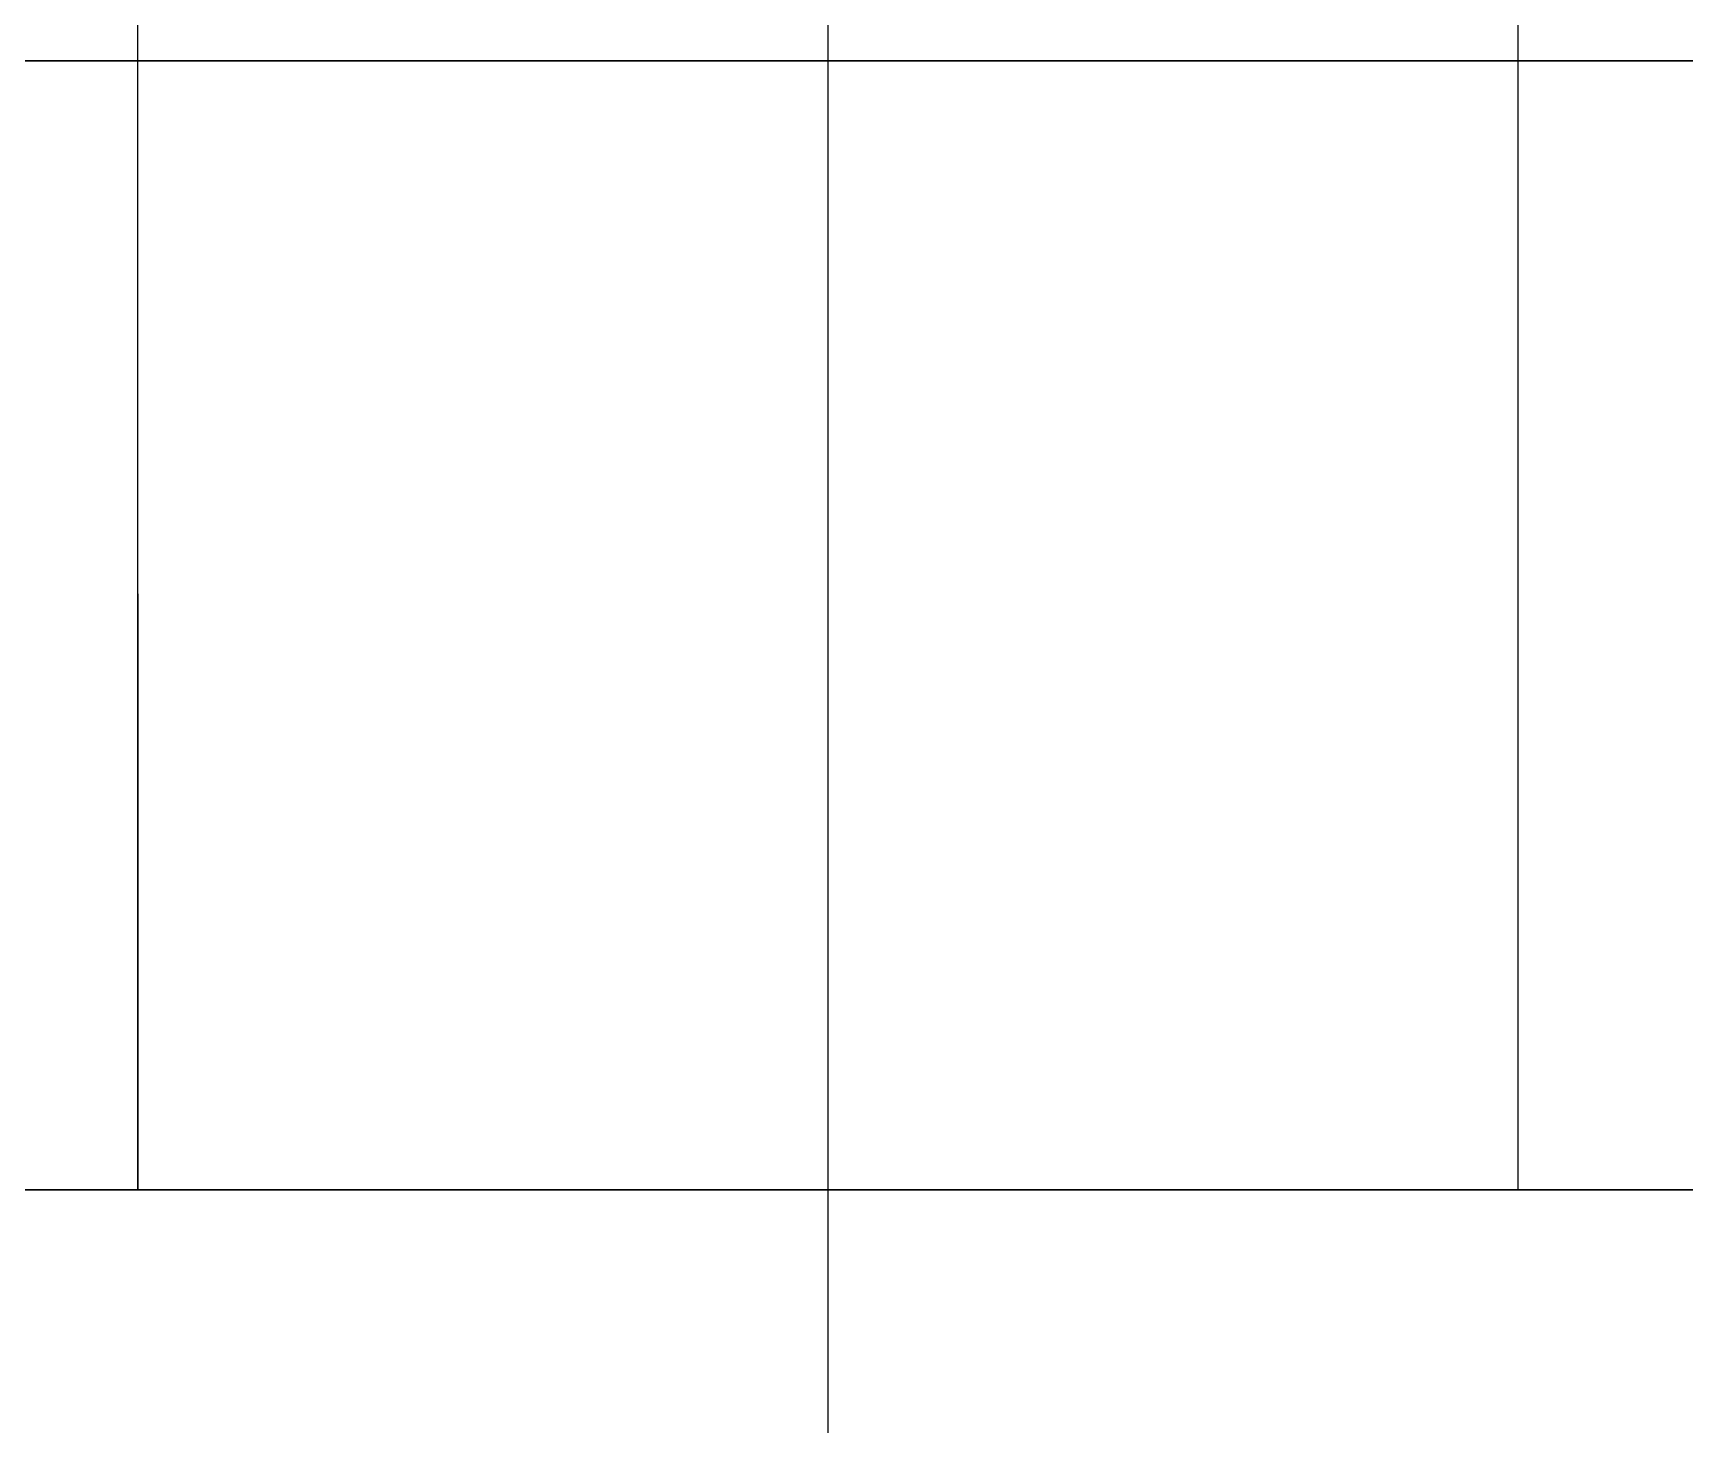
# Model space of a CAD drawing. Header units: millimetres. Extents: x -6529 to 809, y -8611 to 207.
# Drawn here: x -493.31 to -480.14, y -7354.88 to -7343.78 of the extents above; entities that cross this region are included whole.
import ezdxf

# ---------------------------------------------------------------- set-up
doc = ezdxf.new("R2010")
doc.units = ezdxf.units.MM
doc.header["$MEASUREMENT"] = 0
doc.layers.add('platen', color=7, linetype='Continuous', true_color=0x007f00)
doc.layers.add('staal', color=5, linetype='Continuous', true_color=0x0000ff)

# ---------------------------------------------------------------- blocks, each defined once
blk = doc.blocks.new('plaat base')
at = {"layer": 'platen'}
for p, q in [((20, -32), (20, -32, 18)), ((14.5, -37.5), (14.5, -37.5, 18)), ((25.5, -37.5), (25.5, -37.5, 18)), ((20, -43), (20, -43, 18)), ((20, -107), (20, -107, 18)), ((14.5, -112.5), (14.5, -112.5, 18)), ((25.5, -112.5), (25.5, -112.5, 18)), ((20, -118), (20, -118, 18)), ((20, -182), (20, -182, 18)), ((14.5, -187.5), (14.5, -187.5, 18)), ((25.5, -187.5), (25.5, -187.5, 18)), ((20, -193), (20, -193, 18)), ((20, -257), (20, -257, 18)), ((14.5, -262.5), (14.5, -262.5, 18)), ((25.5, -262.5), (25.5, -262.5, 18)), ((20, -268), (20, -268, 18)), ((20, -632), (20, -632, 18)), ((14.5, -637.5), (14.5, -637.5, 18)), ((25.5, -637.5), (25.5, -637.5, 18)), ((20, -643), (20, -643, 18)), ((20, -707), (20, -707, 18)), ((14.5, -712.5), (14.5, -712.5, 18)), ((25.5, -712.5), (25.5, -712.5, 18)), ((20, -718), (20, -718, 18)), ((20, -782), (20, -782, 18)), ((14.5, -787.5), (14.5, -787.5, 18)), ((25.5, -787.5), (25.5, -787.5, 18)), ((20, -793), (20, -793, 18)), ((20, -857), (20, -857, 18)), ((14.5, -862.5), (14.5, -862.5, 18)), ((25.5, -862.5), (25.5, -862.5, 18)), ((20, -868), (20, -868, 18))]:
    blk.add_line(p, q, dxfattribs=at)
for points in [[(358, 0), (179, 0), (0, 0)], [(358, 0, 18), (179, 0, 18), (0, 0, 18)], [(358, 0, 9), (179, 0, 9), (0, 0, 9)], [(0, -300, 18), (29, -300, 18), (58, -300, 18)], [(0, -300, 9), (29, -300, 9), (58, -300, 9)], [(58, -600, 18), (29, -600, 18), (0, -600, 18)], [(58, -600, 9), (29, -600, 9), (0, -600, 9)], [(0, -900, 18), (29, -900, 18), (58, -900, 18)], [(0, -900, 9), (29, -900, 9), (58, -900, 9)]]:
    blk.add_open_spline(points, degree=2, dxfattribs=at)
for points in [[(25.5, -37.5, 18), (25.5, -43, 18), (20, -43, 18), (14.5, -43, 18), (14.5, -37.5, 18), (14.5, -32, 18), (20, -32, 18), (25.5, -32, 18), (25.5, -37.5, 18)], [(25.5, -112.5, 18), (25.5, -118, 18), (20, -118, 18), (14.5, -118, 18), (14.5, -112.5, 18), (14.5, -107, 18), (20, -107, 18), (25.5, -107, 18), (25.5, -112.5, 18)], [(25.5, -187.5, 18), (25.5, -193, 18), (20, -193, 18), (14.5, -193, 18), (14.5, -187.5, 18), (14.5, -182, 18), (20, -182, 18), (25.5, -182, 18), (25.5, -187.5, 18)], [(25.5, -262.5, 18), (25.5, -268, 18), (20, -268, 18), (14.5, -268, 18), (14.5, -262.5, 18), (14.5, -257, 18), (20, -257, 18), (25.5, -257, 18), (25.5, -262.5, 18)], [(25.5, -637.5, 18), (25.5, -643, 18), (20, -643, 18), (14.5, -643, 18), (14.5, -637.5, 18), (14.5, -632, 18), (20, -632, 18), (25.5, -632, 18), (25.5, -637.5, 18)], [(25.5, -712.5, 18), (25.5, -718, 18), (20, -718, 18), (14.5, -718, 18), (14.5, -712.5, 18), (14.5, -707, 18), (20, -707, 18), (25.5, -707, 18), (25.5, -712.5, 18)], [(25.5, -787.5, 18), (25.5, -793, 18), (20, -793, 18), (14.5, -793, 18), (14.5, -787.5, 18), (14.5, -782, 18), (20, -782, 18), (25.5, -782, 18), (25.5, -787.5, 18)], [(25.5, -862.5, 18), (25.5, -868, 18), (20, -868, 18), (14.5, -868, 18), (14.5, -862.5, 18), (14.5, -857, 18), (20, -857, 18), (25.5, -857, 18), (25.5, -862.5, 18)]]:
    blk.add_rational_spline(points, [1, 0.707106781187, 1, 0.707106781187, 1, 0.707106781187, 1, 0.707106781187, 1], degree=2, knots=[-31.415927, -31.415927, -31.415927, -23.561945, -23.561945, -15.707963, -15.707963, -7.853982, -7.853982, 0, 0, 0], dxfattribs=at)
blk = doc.blocks.new('plaat laag')
at = {"layer": 'platen'}
for p, q in [((-4.266, -1290.493, 562.5), (13.734, -1290.552, 562.5)), ((-4.266, -1290.493, 412.5), (13.734, -1290.552, 412.5)), ((-4.266, -1290.493, 337.5), (13.734, -1290.552, 337.5)), ((-4.266, -1290.493, 487.5), (13.734, -1290.552, 487.5)), ((-4.285, -1295.993, 568), (13.715, -1296.052, 568)), ((-4.285, -1295.993, 557), (13.715, -1296.052, 557)), ((-4.285, -1295.993, 418), (13.715, -1296.052, 418)), ((-4.285, -1295.993, 407), (13.715, -1296.052, 407)), ((-4.285, -1295.993, 343), (13.715, -1296.052, 343)), ((-4.285, -1295.993, 332), (13.715, -1296.052, 332)), ((-4.285, -1295.993, 493), (13.715, -1296.052, 493)), ((-4.285, -1295.993, 482), (13.715, -1296.052, 482)), ((-4.303, -1301.493, 562.5), (13.697, -1301.552, 562.5)), ((-4.303, -1301.493, 412.5), (13.697, -1301.552, 412.5)), ((-4.303, -1301.493, 337.5), (13.697, -1301.552, 337.5)), ((-4.303, -1301.493, 487.5), (13.697, -1301.552, 487.5))]:
    blk.add_line(p, q, dxfattribs=at)
for points in [[(5.833, -958.025, 600), (5.241, -1137.024, 600), (4.649, -1316.023, 600)], [(14.833, -958.054, 600), (14.241, -1137.053, 600), (13.649, -1316.052, 600)], [(4.649, -1316.023, 300), (4.745, -1287.023, 300), (4.841, -1258.023, 300)], [(4.649, -1316.023, 300), (4.745, -1287.023, 300), (4.841, -1258.023, 300)], [(13.649, -1316.052, 300), (13.745, -1287.052, 300), (13.841, -1258.053, 300)], [(13.649, -1316.052, 300), (13.745, -1287.052, 300), (13.841, -1258.053, 300)]]:
    blk.add_open_spline(points, degree=2, dxfattribs=at)
for points in [[(13.734, -1290.552, 562.5), (13.734, -1290.552, 557), (13.715, -1296.052, 557), (13.697, -1301.552, 557), (13.697, -1301.552, 562.5), (13.697, -1301.552, 568), (13.715, -1296.052, 568), (13.734, -1290.552, 568), (13.734, -1290.552, 562.5)], [(13.734, -1290.552, 412.5), (13.734, -1290.552, 407), (13.715, -1296.052, 407), (13.697, -1301.552, 407), (13.697, -1301.552, 412.5), (13.697, -1301.552, 418), (13.715, -1296.052, 418), (13.734, -1290.552, 418), (13.734, -1290.552, 412.5)], [(13.734, -1290.552, 337.5), (13.734, -1290.552, 332), (13.715, -1296.052, 332), (13.697, -1301.552, 332), (13.697, -1301.552, 337.5), (13.697, -1301.552, 343), (13.715, -1296.052, 343), (13.734, -1290.552, 343), (13.734, -1290.552, 337.5)], [(13.734, -1290.552, 487.5), (13.734, -1290.552, 482), (13.715, -1296.052, 482), (13.697, -1301.552, 482), (13.697, -1301.552, 487.5), (13.697, -1301.552, 493), (13.715, -1296.052, 493), (13.734, -1290.552, 493), (13.734, -1290.552, 487.5)]]:
    blk.add_rational_spline(points, [1, 0.707106781187, 1, 0.707106781187, 1, 0.707106781187, 1, 0.707106781187, 1], degree=2, knots=[-31.415927, -31.415927, -31.415927, -23.561945, -23.561945, -15.707963, -15.707963, -7.853982, -7.853982, 0, 0, 0], dxfattribs=at)

msp = doc.modelspace()

# ---------------------------------------------------------------- linework, layer by layer
at = {"layer": 'staal'}
for points in [[(-486.974, -7315.003, 1992), (-486.974, -7350.253, 1992), (-486.974, -7385.503, 1992)], [(-486.974, -7315.003, 1990), (-486.974, -7350.253, 1990), (-486.974, -7385.503, 1990)], [(-486.974, -7315.003, 1954), (-486.974, -7350.253, 1954), (-486.974, -7385.503, 1954)], [(-486.974, -7315.003, 1952), (-486.974, -7350.253, 1952), (-486.974, -7385.503, 1952)], [(-486.974, -7315.003, 40), (-486.974, -7349.753, 40), (-486.974, -7384.503, 40)], [(-486.974, -7315.003, 38), (-486.974, -7349.753, 38), (-486.974, -7384.503, 38)], [(-486.974, -7315.003, 2), (-486.974, -7349.753, 2), (-486.974, -7384.503, 2)], [(-486.974, -7315.003), (-486.974, -7349.753), (-486.974, -7384.503)], [(-486.974, -7315.003, 716), (-486.974, -7350.253, 716), (-486.974, -7385.503, 716)], [(-486.974, -7315.003, 714), (-486.974, -7350.253, 714), (-486.974, -7385.503, 714)], [(-486.974, -7315.003, 678), (-486.974, -7350.253, 678), (-486.974, -7385.503, 678)], [(-486.974, -7315.003, 676), (-486.974, -7350.253, 676), (-486.974, -7385.503, 676)]]:
    msp.add_open_spline(points, degree=2, dxfattribs=at)

# ---------------------------------------------------------------- block references
at = {"layer": 'platen'}
msp.add_blockref('plaat base', (-506.974, -7353.003, 40), dxfattribs=at)
at = {"layer": 'platen', "rotation": 270.1894193054011}
msp.add_blockref('plaat laag', (809.026, -7335.003, 58), dxfattribs=at)
at = {"layer": 'platen', "extrusion": (0, -1, 0)}
msp.add_blockref('plaat base', (-506.974, 1934, 7335.003), dxfattribs=at)

doc.saveas('drawing.dxf')
